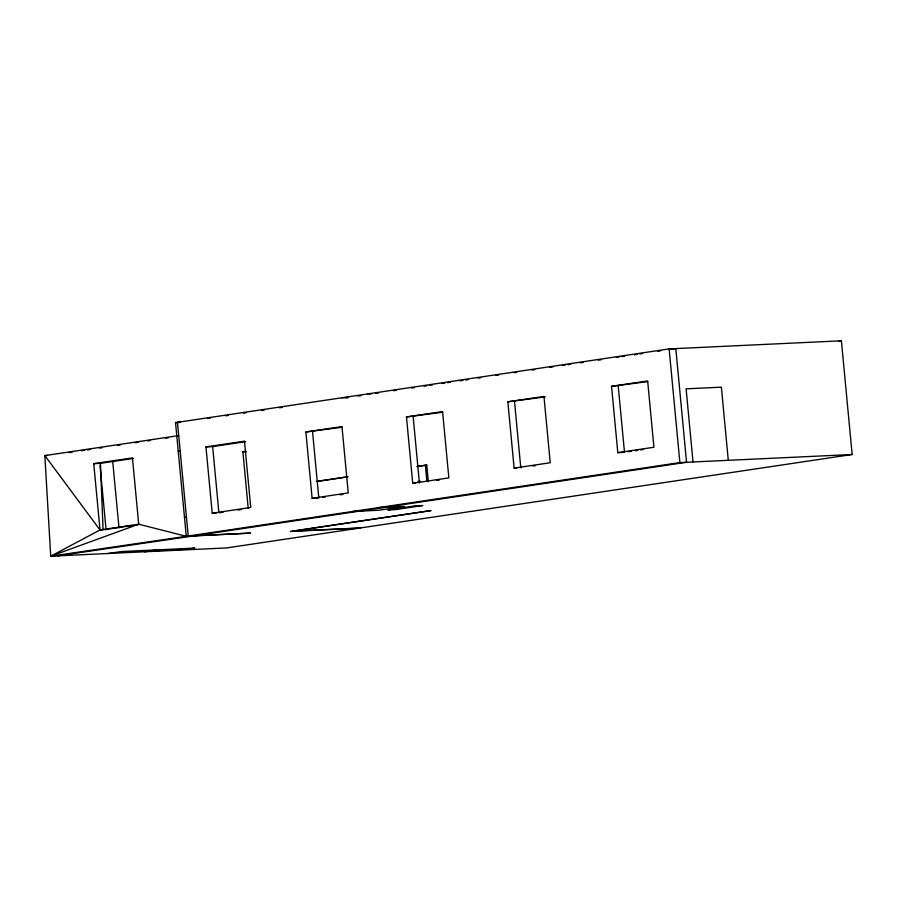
<?xml version="1.0" encoding="UTF-8"?>
<svg xmlns="http://www.w3.org/2000/svg" width="897" height="897" viewBox="0 0 897 897"><rect width="100%" height="100%" fill="white"/><g stroke="black" fill="none" stroke-linecap="round" stroke-linejoin="round"><path stroke-width="1.35" d="M178.727 435.594L44.85 455.598L50.725 556.196L100.016 529.981L138.71 524.207L186.284 536.316L250.566 533.098L188.224 536.025L177.471 422.33L180.14 422.207M50.725 556.196L186.284 536.316L175.543 422.622L669.128 348.899L841.408 340.804L852.15 454.499L226.616 547.932L50.725 556.196L138.71 524.207L132.442 457.885L93.748 463.659L100.016 529.981L103.077 529.835L100.43 463.345L133.586 458.401M207.633 418.507L210.403 418.103M225.596 415.827L228.365 415.412M243.558 413.147L246.316 412.732M261.52 410.467L264.279 410.052M279.472 407.787L282.241 407.373M345.793 397.876L348.552 397.461L341.869 397.775M358.06 396.048L360.773 395.644M375.731 393.402L378.5 392.998M393.705 390.722L396.474 390.307M411.689 388.031L414.448 387.627M424.135 386.181L426.894 385.766M429.663 385.351L432.432 384.936M442.109 383.49L444.867 383.075M447.637 382.671L450.406 382.257M460.083 380.81L462.852 380.395M465.61 379.98L468.38 379.566M478.056 378.119L480.826 377.704M496.041 375.439L498.799 375.024M514.015 372.748L516.784 372.345M531.988 370.069L534.758 369.654M549.973 367.378L552.731 366.974M562.419 365.528L565.177 365.113M567.947 364.698L570.716 364.283M580.393 362.837L583.162 362.422M598.366 360.157L601.136 359.742M616.351 357.466L619.109 357.051M621.879 356.647L624.648 356.232M634.325 354.786L637.094 354.371M639.853 353.956L642.622 353.541M657.826 351.276L660.596 350.862M670.272 349.415L675.811 348.585L686.553 462.28L194.896 535.711M69.394 452.615L72.141 452.2M81.762 450.765L84.52 450.35M87.267 449.946L90.014 449.532M99.634 448.096L102.381 447.681M117.496 445.428L120.254 445.013M135.369 442.759L138.116 442.344M147.736 440.909L150.483 440.494M165.609 438.241L168.356 437.826M838.628 341.219L841.408 340.804M178.223 451.045L180.162 450.754M205.951 446.908L244.477 441.156L250.745 507.467L212.219 513.23L205.951 446.908L212.634 446.594L245.655 441.66M305.866 431.984L341.981 426.591L348.249 492.913L312.134 498.306L305.866 431.984L341.97 427.275M406.464 416.959L442.58 411.566L448.848 477.888L412.732 483.281L406.464 416.959L442.569 412.25M507.848 401.811L543.952 396.418L550.22 462.74L514.116 468.133L507.848 401.811L545.286 396.911M611.541 386.327L647.656 380.933L653.924 447.255L617.809 452.649L611.541 386.327L647.645 381.617M316.417 481.42L348.137 476.677M417.094 466.384L426.759 465.083L428.329 481.611M318.244 481.285L347.094 476.98M417.15 466.518L426.759 465.083M184.49 517.367L186.43 517.076M104.456 529.634L132.094 525.507M134.864 525.093L139.001 524.476M220.281 512.703L223.028 512.299M238.165 510.034L240.912 509.619M322.83 497.387L325.499 496.994M340.221 494.796L342.889 494.393M436.805 480.366L439.474 479.962M532.829 466.025L535.509 465.621M628.505 451.74L631.174 451.337M635.188 450.731L637.868 450.339M640.536 449.935L643.216 449.543M186.284 536.316L679.881 462.594L852.15 454.499M108.335 553.483L121.23 551.554L157.412 549.861L144.518 551.79M291.76 531.36L431.053 510.561L290.37 531.428L358.565 528.221M57.408 555.882L192.967 536.002M367.669 393.929L371.672 393.738M175.543 422.622L179.703 422.431M47.519 455.463L44.85 455.598L100.016 529.981M245.643 451.483L242.863 451.617L248.211 508.24M242.313 451.841L246.496 451.64M93.748 463.659L100.43 463.345M617.809 452.649L624.491 452.335L618.224 386.013M514.116 468.133L516.784 468.01M417.834 481.409L420.435 481.285M412.732 483.281L415.412 483.147M312.134 498.306L318.816 497.992L312.548 431.67M212.219 513.23L216.233 513.039M378.411 507.624L404.581 506.39L378.781 510.247L352.622 511.469M293.7 531.069L360.493 527.929M728.286 460.318L721.379 387.179L686.104 388.838L693.022 461.977M669.128 348.899L679.881 462.594M514.519 401.497L520.787 467.819M425.369 465.139L426.927 481.678M413.147 416.645L419.415 482.967M212.634 446.594L218.902 512.916M112.663 460.89L118.987 527.851M100.027 465.61L106.093 529.768M414.93 505.908L387.852 509.945L395.644 509.586L422.722 505.538L414.93 505.908M160.092 549.738L152.871 550.814L187.664 549.177L194.884 548.101L160.092 549.738"/></g></svg>
